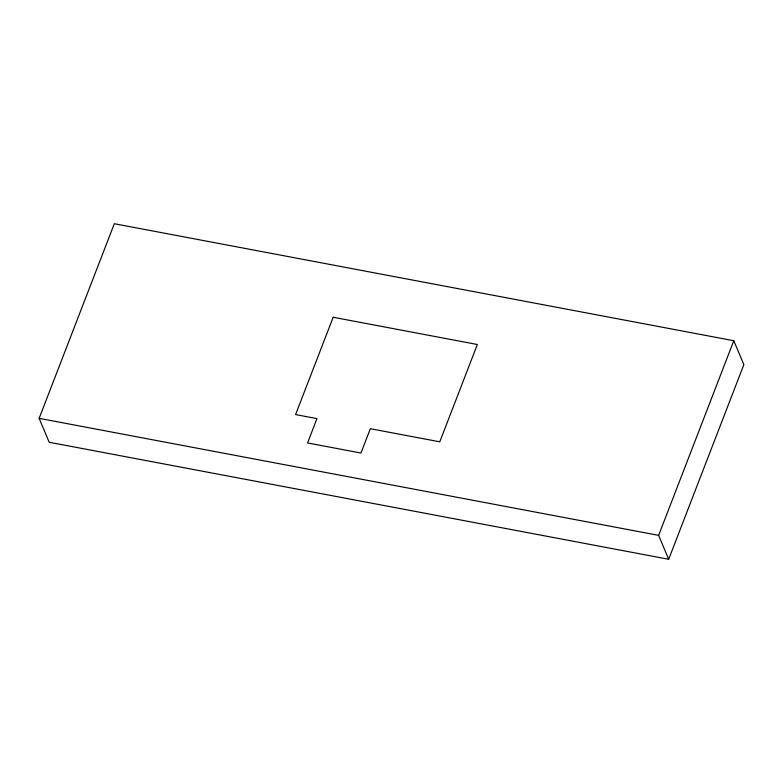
<?xml version="1.0" encoding="UTF-8"?>
<svg xmlns="http://www.w3.org/2000/svg" width="783" height="783" viewBox="0 0 783 783"><rect width="100%" height="100%" fill="white"/><g stroke="black" fill="none" stroke-linecap="round" stroke-linejoin="round"><path stroke-width="1.17" d="M39.15 418.347L114.318 223.723L733.798 340.732L743.85 364.653L668.682 559.277L49.202 442.268L39.15 418.347L658.63 535.366L668.682 559.277M658.63 535.366L733.798 340.732M333.176 317.262L295.582 414.579L316.949 418.611L307.553 442.943L360.953 453.034L370.349 428.702L439.772 441.818L477.356 344.5L333.176 317.262"/></g></svg>
